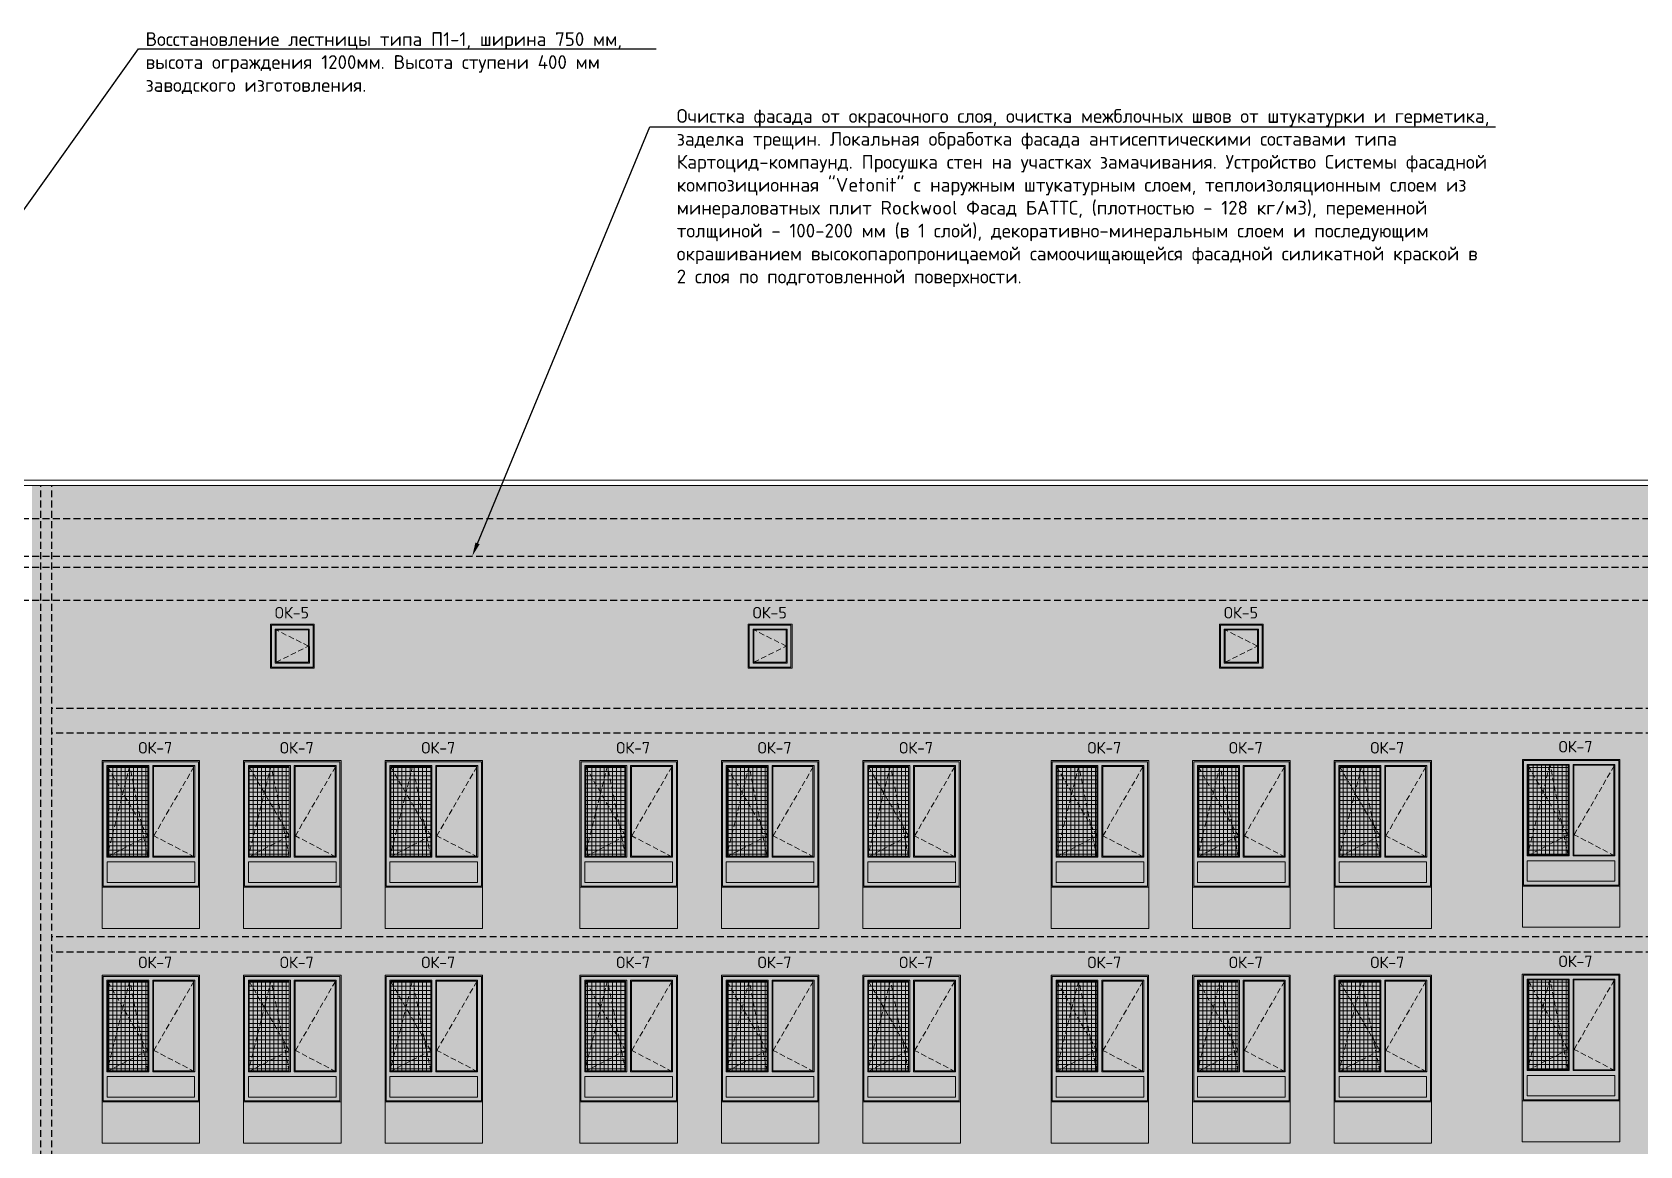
# Model space of a CAD drawing. Header units: millimetres. Extents: x -136099598 to 9192475, y 0 to 779331.
# Drawn here: x 274563 to 303768, y 296454 to 316692 of the extents above; entities that cross this region are included whole.
import ezdxf
from ezdxf import colors
from ezdxf.entities.mleader import LeaderData, LeaderLine
from ezdxf.math import Vec2, Vec3

# ---------------------------------------------------------------- set-up
doc = ezdxf.new("R2010")
doc.units = ezdxf.units.MM
doc.header["$MEASUREMENT"] = 0
doc.linetypes.add('01_base$0$DASHED2', pattern=[0.375, 0.25, -0.125])
doc.linetypes.add('ADSK_Штриховая_ш2 п1', pattern=[3, 2, -1])
doc.layers.get('0').update_dxf_attribs({"color": 250, "lineweight": 9})
doc.layers.get('Defpoints').update_dxf_attribs({"color": 8})
for name, color, linetype, lineweight, true_color in [('!_Окно_00_Штрих_Стекло', 7, 'Continuous', 0, 0x737373), ('RAL 100 6030', 7, 'Continuous', 0, 0x989057), ('RAL 7016', 7, 'Continuous', 0, 0x383e42), ('RAL 90 10', 7, 'Continuous', 0, 0xf1ece1)]:
    doc.layers.add(name, color=color, linetype=linetype, lineweight=lineweight, true_color=true_color)
for name, color, linetype in [('PDF _0', 7, 'Continuous'), ('PDF _PDF _0', 7, 'Continuous'), ('PDF _Текст', 7, 'Continuous')]:
    doc.layers.add(name, color=color, linetype=linetype)
for name, color, linetype, lineweight in [('АР-Выноски', 5, 'Continuous', 5), ('АР.РД_Выноски', 174, 'Continuous', 9), ('Подвал', 250, 'ADSK_Штриховая_ш2 п1', 30), ('СТЕНЫ кирпич ЛИДЕР', 250, 'Continuous', 15), ('фасады', 7, 'Continuous', 9)]:
    doc.layers.add(name, color=color, linetype=linetype, lineweight=lineweight)
doc.styles.add('ICOCPEUR', font='isocpeur.ttf')
doc.styles.add('PDF ISOCPEUR', font='isocpeur.ttf')

# ---------------------------------------------------------------- blocks, each defined once
blk = doc.blocks.new('A$C51732155')
at = {"layer": '!_Окно_00_Штрих_Стекло'}
h = blk.add_hatch(color=256, dxfattribs=at)
h.dxf.hatch_style = 1
h.set_gradient(color1=(70, 92, 124), color2=(219, 225, 235), name='CURVED')
h.paths.add_polyline_path([(104, 106), (693, 106), (693, 695), (104, 695)])
at = {"layer": 'RAL 7016', "ltscale": 100, "transparency": 33554687}
h = blk.add_hatch(color=256, dxfattribs=at)
h.dxf.hatch_style = 1
h.paths.add_polyline_path([(798, 798), (0, 798), (0, 0), (798, 0)])
h.paths.add_polyline_path([(693, 695), (693, 106), (104, 106), (104, 695)], flags=16)
at = {"layer": 'PDF _0', "lineweight": 0}
blk.add_lwpolyline([(89, 710), (708, 710), (709, 92), (89, 92)], close=True, dxfattribs=at)
at = {"layer": 'PDF _0', "linetype": 'ADSK_Штриховая_ш2 п1', "lineweight": 0, "ltscale": 50}
blk.add_lwpolyline([(104, 106), (693, 401), (104, 695)], dxfattribs=at)
at = {"layer": 'PDF _PDF _0', "lineweight": 0}
for points in [[(0, 0), (798, 0), (798, 798), (0, 798)], [(20, 20), (778, 20), (778, 778), (20, 778)], [(693, 106), (104, 106), (104, 695), (693, 695)]]:
    blk.add_lwpolyline(points, close=True, dxfattribs=at)
at = {"layer": 'PDF _Текст', "lineweight": 0, "insert": (81, 902), "char_height": 210, "attachment_point": 7, "style": 'PDF ISOCPEUR'}
blk.add_mtext('ОК-5', dxfattribs=at)
blk = doc.blocks.new('A$C66574624')
at = {"layer": '!_Окно_00_Штрих_Стекло'}
h = blk.add_hatch(color=256, dxfattribs=at)
h.dxf.hatch_style = 1
h.set_gradient(color1=(70, 92, 124), color2=(219, 225, 235), name='CURVED')
h.paths.add_polyline_path([(424, 1626), (1150, 1626), (1150, -5), (424, -6)])
h.paths.add_polyline_path([(1982, 1626), (1256, 1626), (1256, -6), (1982, -5)])
h.paths.add_polyline_path([(409, -110), (2001, -110), (2000, -482), (409, -482)])
at = {"layer": 'PDF _PDF _0', "lineweight": 0, "true_color": 0x636466}
h = blk.add_hatch(dxfattribs=at)
h.set_pattern_fill('ANSI37', color=251, scale=600, angle=135)
h.set_pattern_definition([(180, (404, -569.7), (-7e-15, -75), []), (270, (404, -569.7), (75, -1e-14), [])])
h.paths.add_polyline_path([(1150, -5), (1150, 1627), (424, 1626), (424, -6)])
at = {"layer": 'RAL 7016'}
h = blk.add_hatch(color=256, dxfattribs=at)
h.dxf.hatch_style = 1
h.paths.add_polyline_path([(2091, 1731), (319, 1731), (319, -570), (2091, -570)])
h.paths.add_polyline_path([(1256, 1626), (1982, 1626), (1982, -5), (1256, -6)], flags=16)
h.paths.add_polyline_path([(1150, 1626), (1150, -5), (424, -6), (424, 1626)], flags=16)
h.paths.add_polyline_path([(2001, -110), (2001, -482), (409, -482), (409, -110)], flags=16)
at = {"layer": 'PDF _0', "linetype": 'ADSK_Штриховая_ш2 п1', "lineweight": 0, "ltscale": 50}
for points in [[(1150, -21), (821, 1643), (408, -21), (1150, 365), (408, 1643)], [(1260, -21), (1518, -21), (2002, -21), (1260, 365), (2002, 1643)]]:
    blk.add_lwpolyline(points, dxfattribs=at)
at = {"layer": 'PDF _PDF _0', "lineweight": 0}
for points in [[(319, -570), (2091, -570), (2091, 1731), (319, 1731)], [(339, -550), (2071, -550), (2071, 1711), (339, 1711)], [(408, -21), (1170, -21), (1170, 1643), (408, 1643)], [(424, -6), (1150, -5), (1150, 1626), (424, 1626)], [(2002, -21), (1240, -21), (1240, 1643), (2002, 1643)], [(1256, -6), (1982, -5), (1982, 1626), (1256, 1626)], [(2001, -482), (409, -482), (409, -110), (2001, -110)]]:
    blk.add_lwpolyline(points, close=True, dxfattribs=at)
at = {"layer": 'PDF _Текст', "lineweight": 0, "insert": (978, 1859), "char_height": 210, "attachment_point": 7, "style": 'PDF ISOCPEUR'}
blk.add_mtext('ОК-7', dxfattribs=at)
blk = doc.blocks.new('A$C03ac3970')
at = {"layer": 'RAL 100 6030'}
h = blk.add_hatch(color=256, dxfattribs=at)
h.dxf.hatch_style = 1
h.paths.add_polyline_path([(0, 490), (1772, 490), (1772, -258), (0, -258)])
at = {"layer": 'СТЕНЫ кирпич ЛИДЕР', "ltscale": 100}
blk.add_lwpolyline([(1772, 490), (0, 490), (0, -258), (1772, -258)], close=True, dxfattribs=at)

msp = doc.modelspace()

# ---------------------------------------------------------------- hatches: boundary and pattern name
at = {"layer": 'RAL 90 10', "ltscale": 100, "transparency": 33554687}
h = msp.add_hatch(color=256, dxfattribs=at)
h.dxf.hatch_style = 1
h.paths.add_polyline_path([(309798, 308453.6), (274563, 308453.6), (274563, 288553.6), (284513, 288553.6), (284555.8, 288553.6), (308948.2, 288553.6), (308948.5, 293010), (309798.2, 293011.9)])

# ---------------------------------------------------------------- linework, layer by layer
at = {"layer": 'Defpoints', "color": 2, "linetype": '01_base$0$DASHED2', "ltscale": 500}
for p, q in [((274723, 288553.6), (274723, 308453.6)), ((274923, 288553.6), (274923, 308453.6)), ((258064.5, 307853.6), (309438, 307853.6)), ((258064.7, 307171.8, 0), (309438, 307171.8, 0)), ((258064.7, 306971.8, 0), (309438, 306971.8, 0)), ((258064.7, 306371.8, 0), (309438, 306371.8, 0)), ((309438, 304403.6), (274923, 304403.6)), ((309438, 303953.6), (274923, 303953.6)), ((309438, 300253.6), (274923, 300253.6)), ((309438, 299973.6), (274923, 299973.6))]:
    msp.add_line(p, q, dxfattribs=at)
at = {"layer": 'фасады', "ltscale": 150}
msp.add_lwpolyline([(257712.4, 308553.5), (326648.4, 308553.5), (326648.4, 308453.6), (257712.4, 308453.6)], close=True, dxfattribs=at)

# ---------------------------------------------------------------- block references
at = {"color": 18, "ltscale": 150, "true_color": 0x000000}
for name, p in [('A$C66574624', (275514.2, 301723.3, 0.1)), ('A$C66574624', (278084.2, 301723.3, 0.1)), ('A$C66574624', (280654.2, 301723.3, 0.1)), ('A$C66574624', (284194.2, 301723.3, 0.1)), ('A$C66574624', (286764.2, 301723.3, 0.1)), ('A$C66574624', (289334.2, 301723.3, 0.1)), ('A$C66574624', (292754.2, 301723.3, 0.1)), ('A$C66574624', (295324.2, 301723.3, 0.1)), ('A$C66574624', (297894.2, 301723.3, 0.1)), ('A$C66574624', (301314.2, 301743.3, 0.1)), ('A$C03ac3970', (275833.2, 300663.5, 0.1)), ('A$C03ac3970', (278403.2, 300663.5, 0.1)), ('A$C03ac3970', (280973.2, 300663.5, 0.1)), ('A$C03ac3970', (284513.2, 300663.5, 0.1)), ('A$C03ac3970', (287083.2, 300663.5, 0.1)), ('A$C03ac3970', (289653.2, 300663.5, 0.1)), ('A$C03ac3970', (293073.2, 300663.5, 0.1)), ('A$C03ac3970', (295643.2, 300663.5, 0.1)), ('A$C03ac3970', (298213.2, 300663.5, 0.1)), ('A$C03ac3970', (301633.2, 300683.5, 0.1)), ('A$C66574624', (275514, 297823.3)), ('A$C66574624', (278084, 297823.3)), ('A$C66574624', (280654, 297823.3)), ('A$C66574624', (284194, 297823.3)), ('A$C66574624', (286764, 297823.3)), ('A$C66574624', (289334, 297823.3)), ('A$C66574624', (292754, 297823.3)), ('A$C66574624', (295324, 297823.3)), ('A$C66574624', (297894, 297823.3)), ('A$C66574624', (301314, 297843.3)), ('A$C03ac3970', (275833, 296763.5)), ('A$C03ac3970', (278403, 296763.5)), ('A$C03ac3970', (280973, 296763.5)), ('A$C03ac3970', (284513, 296763.5)), ('A$C03ac3970', (287083, 296763.5)), ('A$C03ac3970', (289653, 296763.5)), ('A$C03ac3970', (293073, 296763.5)), ('A$C03ac3970', (295643, 296763.5)), ('A$C03ac3970', (298213, 296763.5)), ('A$C03ac3970', (301633, 296783.5))]:
    msp.add_blockref(name, p, dxfattribs=at)
at = {"layer": 'Подвал', "ltscale": 150}
for p in [(278889.9, 305135.4, 0), (287569.9, 305135.4, 0), (296129.9, 305135.4, 0)]:
    msp.add_blockref('A$C51732155', p, dxfattribs=at)

# ---------------------------------------------------------------- leaders
at = {"layer": 'АР-Выноски'}
ml = msp.add_multileader_mtext('Standard', dxfattribs=at)
ml.set_content('Восстановление лестницы типа П1-1, ширина 750 мм, высота ограждения 1200мм. Высота ступени 400 мм заводского изготовления.', color=256, style='ICOCPEUR')
ml.set_leader_properties()
ml.build(insert=Vec2(0, 0))
ml.multileader.update_dxf_attribs({"text_left_attachment_type": 6, "text_right_attachment_type": 6, "dogleg_length": 100, "arrow_head_size": 250})
ctx = ml.context
ctx.base_point, ctx.char_height, ctx.arrow_head_size, ctx.landing_gap_size, ctx.plane_origin = Vec3(276597.1, 316390.6), 250, 250, 25, Vec3(283620.4, 311176)
ctx.left_attachment, ctx.right_attachment = 6, 6
notes = []
notes.append((ctx, [(1, (1, 1, 0), (276497.1, 316390.6), (1, 0), 100, [(0, [(273044.7, 311548.3)], 0, [])])]))
ctx.mtext.insert, ctx.mtext.width, ctx.mtext.defined_height, ctx.mtext.flow_direction = Vec3(276622.1, 316690.6), 9186.444, 5775.2, 5
ml = msp.add_multileader_mtext('Standard', dxfattribs=at)
ml.set_content('\\A1;Ст-3', color=256, style='ICOCPEUR')
ml.set_leader_properties()
ml.build(insert=Vec2(0, 0))
ml.multileader.update_dxf_attribs({"text_left_attachment_type": 6, "text_right_attachment_type": 6, "dogleg_length": 100, "arrow_head_size": 250})
ctx = ml.context
ctx.base_point, ctx.char_height, ctx.arrow_head_size, ctx.landing_gap_size, ctx.plane_origin = Vec3(273645.7, 309628.6, 0), 250, 250, 25, Vec3(268338.1, 309470.5, 0)
ctx.left_attachment, ctx.right_attachment = 6, 6
notes.append((ctx, [(1, (1, 1, 0), (273391, 309628.6, 0), (1, 0), 254.7, [(0, [(272997.2, 310075.6, 0)], 0, [])])]))
ctx.mtext.insert, ctx.mtext.width, ctx.mtext.flow_direction = Vec3(273670.7, 309928.6, 0), 4074.825, 5
at = {"layer": 'АР.РД_Выноски'}
ml = msp.add_multileader_mtext('Standard', dxfattribs=at)
ml.set_content('\\A1;Очистка фасада от окрасочного слоя, очистка межблочных швов от штукатурки и герметика, заделка трещин. Локальная обработка фасада антисептическими составами типа Картоцид-компаунд. Просушка стен на участках замачивания. Устройство Системы фасадной композиционная "Vetonit" c наружным штукатурным слоем, теплоизоляционным слоем из минераловатных плит Rockwool Фасад БАТТС, (плотностью - 128 кг/м3), переменной толщиной - 100-200 мм (в 1 слой), декоративно-минеральным слоем и последующим окрашиванием высокопаропроницаемой самоочищающейся фасадной силикатной краской в 2 слоя по подготовленной поверхности. ', color=256, style='ICOCPEUR')
ml.set_leader_properties(color=256)
ml.build(insert=Vec2(0, 0))
ml.multileader.update_dxf_attribs({"text_left_attachment_type": 6, "text_right_attachment_type": 6, "dogleg_length": 100, "arrow_head_size": 250})
ctx = ml.context
ctx.base_point, ctx.char_height, ctx.arrow_head_size, ctx.landing_gap_size, ctx.plane_origin = Vec3(286247.3, 314968.9, 0), 250, 250, 25, Vec3(282930.6, 311149.4, 0)
ctx.left_attachment, ctx.right_attachment = 6, 6
notes.append((ctx, [(1, (1, 1, 0), (285783.5, 314968.9, 0), (1, 0), 463.8, [(0, [(282558.1, 307171.8, 0)], 0, [])])]))
ctx.mtext.insert, ctx.mtext.width, ctx.mtext.flow_direction = Vec3(286272.3, 315293.9, 0), 14727.298, 5
for ctx, leaders in notes:
    for number, flags, end, landing, length, lines in leaders:
        leader = LeaderData()
        leader.index, (leader.has_last_leader_line, leader.has_dogleg_vector, leader.attachment_direction) = number, flags
        leader.last_leader_point, leader.dogleg_vector, leader.dogleg_length = Vec3(end), Vec3(landing), length
        for number, points, colour, breaks in lines:
            line = LeaderLine()
            line.index, line.vertices, line.color, line.breaks = number, Vec3.list(points), colors.encode_raw_color(colour), breaks
            leader.lines.append(line)
        ctx.leaders.append(leader)

doc.saveas('drawing.dxf')
